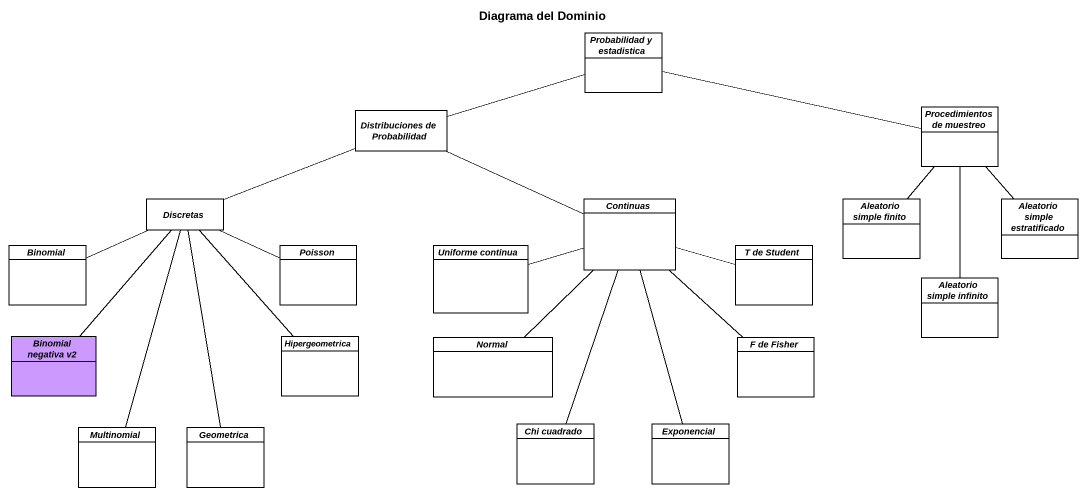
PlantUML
@startuml
title Diagrama del Dominio
hide circle
hide empty members
abstract class "Probabilidad y estadistica" as Probabilidad_y_estadistica
abstract class "Distribuciones de Probabilidad" as Distribuciones_de
abstract class "Procedimientos de muestreo" as Procedimientos_de_muestreo
abstract class Discretas
abstract class Continuas
abstract class "Aleatorio simple finito" as Aleatorio_simple_finito
abstract class "Aleatorio simple estratificado" as Aleatorio_simple
abstract class Binomial
abstract class Poisson
abstract class "Uniforme continua" as Uniforme_continua
abstract class "T de Student" as T_de_Student
abstract class "Aleatorio simple infinito" as Aleatorio_simple_infinito
abstract class "Binomial negativa v2" as Binomial_negativa_v2 #CC99FF
abstract class Hipergeometrica
abstract class Normal
abstract class "F de Fisher" as F_de_Fisher
abstract class Multinomial
abstract class Geometrica
abstract class "Chi cuadrado" as Chi_cuadrado
abstract class Exponencial
Probabilidad_y_estadistica -left- Distribuciones_de
Probabilidad_y_estadistica -right- Procedimientos_de_muestreo
Distribuciones_de -left- Discretas
Distribuciones_de -right- Continuas
Procedimientos_de_muestreo -- Aleatorio_simple_finito
Procedimientos_de_muestreo -- Aleatorio_simple
Procedimientos_de_muestreo -- Aleatorio_simple_infinito
Discretas -left- Binomial
Discretas -right- Poisson
Discretas -- Binomial_negativa_v2
Discretas -- Hipergeometrica
Discretas -- Multinomial
Discretas -- Geometrica
Continuas -left- Uniforme_continua
Continuas -right- T_de_Student
Continuas -- Normal
Continuas -- F_de_Fisher
Continuas -- Chi_cuadrado
Continuas -- Exponencial
@enduml
